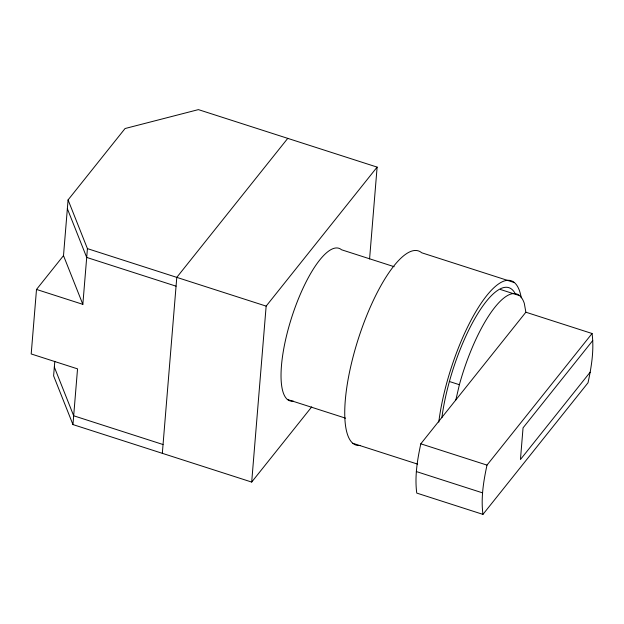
<?xml version="1.0" encoding="UTF-8"?>
<svg xmlns="http://www.w3.org/2000/svg" width="624" height="624" viewBox="0 0 624 624"><rect width="100%" height="100%" fill="white"/><g stroke="black" fill="none" stroke-linecap="round" stroke-linejoin="round"><path stroke-width="0.94" d="M525.868 312.211L420.81 443.82C417.323 459.888 414.601 476.681 416.754 493.085L482.953 514.379L588.019 382.769C591.505 366.701 594.22 349.908 592.067 333.505L525.868 312.211L524.308 303.373A91.042 27.082 -72.2 0 0 459.381 384.712L455.848 399.929M592.067 333.505L487.001 465.106C483.522 481.182 480.8 497.975 482.953 514.379M369.572 258.96L377.122 167.115L198.393 109.621L125.057 128.528L68.078 199.914L63.5 255.629L36.504 289.442L31.2 353.956L77.54 368.862L72.953 424.577L251.69 482.071L311.719 406.871M54.803 361.319L53.609 375.866L72.953 424.577M36.504 289.442L82.844 304.348L87.422 248.625L68.078 199.914M162.326 453.328L176.787 277.376L287.758 138.372M251.69 482.071L266.152 306.119L377.122 167.115M592.753 340.532L523.052 427.846L520.447 459.514L590.148 372.2M514.355 282.571L421.684 252.767A101.969 30.326 -72.2 0 0 358.02 339.76A101.969 30.326 -72.2 0 0 360.383 445.427M500.409 289.481L519.605 295.651M394.181 266.705L341.484 249.748A80.114 23.829 -72.2 0 0 291.463 318.107A80.114 23.829 -72.2 0 0 293.319 401.131M87.422 248.625L266.152 306.119M176.062 286.174L86.697 257.423L67.353 208.705M449.327 381.482L459.381 384.712M287.329 399.438L345.571 418.166M420.81 443.82L487.001 465.106M352.755 443.266L417.628 464.131M416.309 471.549L482.5 492.843M163.043 444.53L73.679 415.779L54.335 367.068M63.5 255.629L82.844 304.348M438.773 422.136A101.969 30.326 -72.2 0 1 480.41 304.325A101.969 30.326 -72.2 0 1 521.274 297.812M441.87 417.698A94.684 28.166 -72.2 0 1 476.042 316.516A94.684 28.166 -72.2 0 1 515.128 293.506"/></g></svg>
